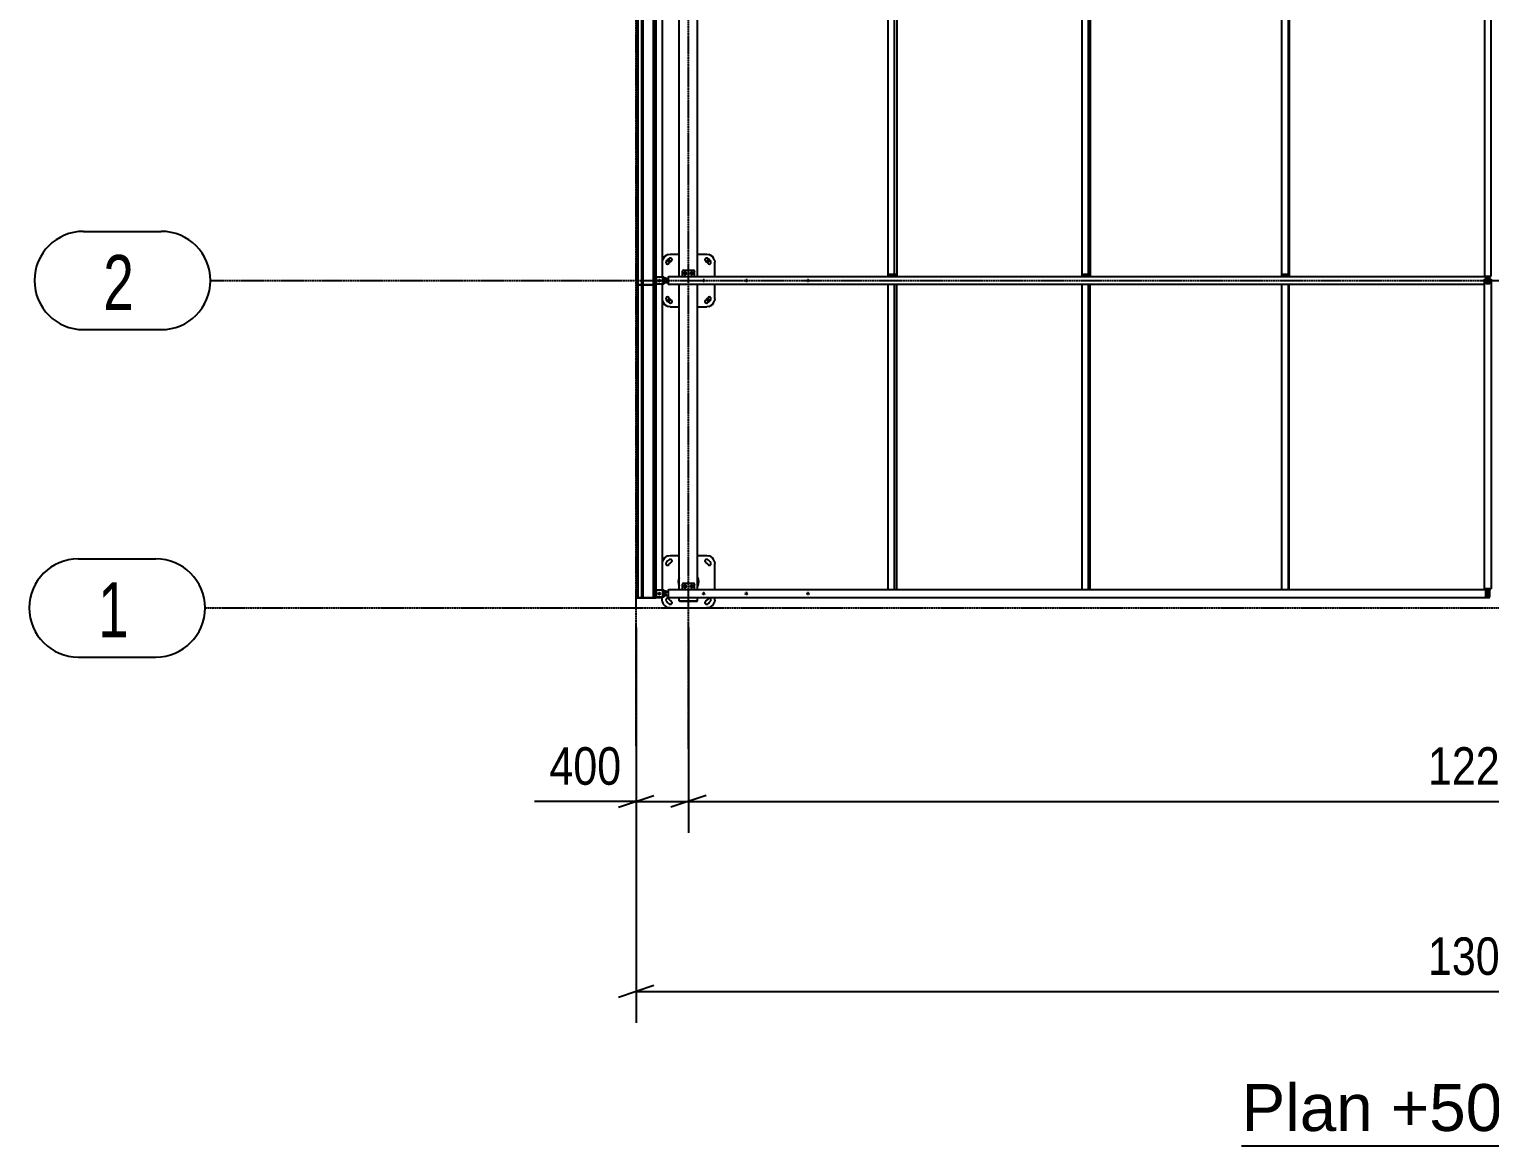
# Model space of a CAD drawing. Header units: millimetres. Extents: x 374 to 117179, y 600 to 17652.
# Drawn here: x 96136 to 107282, y 600 to 9126 of the extents above; entities that cross this region are included whole.
import ezdxf

# ---------------------------------------------------------------- set-up
doc = ezdxf.new("R2010")
doc.units = ezdxf.units.MM
doc.linetypes.add('DXK_LINE_DOT3', pattern=[5.9187, 2.979, -0.9799, 0.9799, -0.9799])
doc.styles.add('Arial', font='ARIAL.TTF', dxfattribs={"height": 0.2})
doc.styles.add('Arial Narrow', font='ARIALN.TTF', dxfattribs={"height": 0.2})
doc.styles.add('romsim', font='', dxfattribs={"height": 0.2})
doc.styles.get('romsim').set_extended_font_data('romsim')

# ---------------------------------------------------------------- blocks, each defined once
blk = doc.blocks.new('Unknown-502061-11 - 1341')
at = {"color": 7, "linetype": 'Continuous'}
blk.add_line((105387, 600), (107929, 600), dxfattribs=at)
at = {"color": 0, "linetype": 'Continuous'}
blk.add_wipeout([(107929, 713), (107929, 1088), (105387, 1088), (105387, 713)], dxfattribs=at)
at = {"color": 96, "linetype": 'Continuous', "style": 'Arial'}
blk.add_text('Plan +5000', height=358.2, dxfattribs=at).set_placement((105387, 713))
blk = doc.blocks.new('Part-502061-11913 - 1341')
at = {"color": 7, "linetype": 'Continuous'}
for p, q in [((101015, 4787), (101015, 4847)), ((101015, 4847), (107252, 4847)), ((107252, 4847), (107252, 4843)), ((101015, 4787), (107252, 4787)), ((107252, 4787), (107252, 4790))]:
    blk.add_line(p, q, dxfattribs=at)
blk = doc.blocks.new('Part-502061-11921 - 1341')
at = {"color": 7, "linetype": 'Continuous'}
for p, q in [((102757, 7253), (102692, 7253)), ((102692, 7237), (102692, 7253)), ((102739, 7237), (102739, 7253)), ((102757, 7237), (102757, 7253)), ((102692, 4847), (102692, 7177)), ((102739, 4847), (102739, 7177)), ((102757, 4847), (102757, 7177))]:
    blk.add_line(p, q, dxfattribs=at)
blk = doc.blocks.new('GridLine-502061-1394 - 1341')
at = {"color": 246, "linetype": 'Continuous'}
for p, q in [((96511, 5082), (97103, 5082)), ((96511, 4332), (97103, 4332))]:
    blk.add_line(p, q, dxfattribs=at)
at = {"color": 246, "linetype": 'DXK_LINE_DOT3'}
blk.add_line((97478, 4707), (113441, 4707), dxfattribs=at)
at = {"color": 246, "linetype": 'Continuous'}
for centre, start, end in [((96511, 4707), 90, 270), ((97103, 4707), 270, 90)]:
    blk.add_arc(centre, 375, start, end, dxfattribs=at)
at = {"color": 136, "linetype": 'Continuous', "style": 'romsim', "width": 0.75}
blk.add_text('1', height=420, dxfattribs=at).set_placement((96661, 4482))
blk = doc.blocks.new('Part-502061-11909 - 1341')
at = {"color": 7, "linetype": 'Continuous'}
for p, q in [((107252, 4825), (107252, 4825)), ((107252, 4809), (107252, 4809))]:
    blk.add_line(p, q, dxfattribs=at)
blk = doc.blocks.new('GridLine-502061-1391 - 1341')
at = {"color": 246, "linetype": 'Continuous'}
for p, q in [((100856, 17586), (101477, 17586)), ((100856, 16836), (101477, 16836))]:
    blk.add_line(p, q, dxfattribs=at)
at = {"color": 246, "linetype": 'DXK_LINE_DOT3'}
blk.add_line((101167, 3631), (101167, 16836), dxfattribs=at)
at = {"color": 246, "linetype": 'Continuous'}
for centre, start, end in [((100856, 17211), 90, 270), ((101477, 17211), 270, 90)]:
    blk.add_arc(centre, 375, start, end, dxfattribs=at)
at = {"color": 136, "linetype": 'Continuous', "style": 'romsim', "width": 0.75}
blk.add_text('B', height=420, dxfattribs=at).set_placement((101006, 16986))
blk = doc.blocks.new('GridLine-502061-1395 - 1341')
at = {"color": 246, "linetype": 'Continuous'}
for p, q in [((96551, 7582), (97144, 7582)), ((96551, 6832), (97144, 6832))]:
    blk.add_line(p, q, dxfattribs=at)
at = {"color": 246, "linetype": 'DXK_LINE_DOT3'}
blk.add_line((97519, 7207), (113441, 7207), dxfattribs=at)
at = {"color": 246, "linetype": 'Continuous'}
for centre, start, end in [((96551, 7207), 90, 270), ((97144, 7207), 270, 90)]:
    blk.add_arc(centre, 375, start, end, dxfattribs=at)
at = {"color": 136, "linetype": 'Continuous', "style": 'romsim', "width": 0.75}
blk.add_text('2', height=420, dxfattribs=at).set_placement((96701, 6982))
blk = doc.blocks.new('Part-502061-11940 - 1341')
at = {"color": 7, "linetype": 'Continuous'}
for p, q in [((101012, 4844), (101012, 4790)), ((101012, 4844), (101015, 4844)), ((101012, 4790), (101015, 4790))]:
    blk.add_line(p, q, dxfattribs=at)
blk = doc.blocks.new('Part-502061-11941 - 1341')
at = {"color": 7, "linetype": 'Continuous'}
for p, q in [((100993, 4821), (100992, 4819)), ((100992, 4819), (100992, 4817)), ((100992, 4817), (100992, 4815)), ((100992, 4815), (100993, 4813)), ((100994, 4825), (100993, 4823)), ((100993, 4823), (100993, 4821)), ((100993, 4813), (100993, 4811)), ((100993, 4811), (100994, 4809)), ((100995, 4828), (100994, 4826)), ((100994, 4826), (100994, 4825)), ((100994, 4809), (100994, 4807)), ((100994, 4807), (100995, 4806)), ((100996, 4829), (100995, 4828)), ((100995, 4806), (100996, 4805)), ((100997, 4830), (100996, 4829)), ((100996, 4805), (100997, 4804)), ((100998, 4830), (100997, 4830)), ((100997, 4804), (100998, 4803)), ((100999, 4830), (100998, 4830)), ((100998, 4803), (100999, 4803)), ((100999, 4830), (101012, 4830)), ((100999, 4803), (101012, 4803))]:
    blk.add_line(p, q, dxfattribs=at)
blk = doc.blocks.new('GridLine-502061-9797 - 1341')
at = {"color": 246, "linetype": 'Continuous'}
for p, q in [((99104, 17652), (99696, 17652)), ((99104, 16902), (99696, 16902))]:
    blk.add_line(p, q, dxfattribs=at)
at = {"color": 246, "linetype": 'DXK_LINE_DOT3'}
for p, q in [((100767, 15495), (99696, 16902)), ((100767, 3653), (100767, 15495))]:
    blk.add_line(p, q, dxfattribs=at)
at = {"color": 246, "linetype": 'Continuous'}
for centre, start, end in [((99104, 17277), 90, 270), ((99696, 17277), 270, 90)]:
    blk.add_arc(centre, 375, start, end, dxfattribs=at)
at = {"color": 136, "linetype": 'Continuous', "style": 'romsim', "width": 0.75}
blk.add_text('A', height=420, dxfattribs=at).set_placement((99254, 17052))
blk = doc.blocks.new('Part-502061-11912 - 1341')
at = {"color": 7, "linetype": 'Continuous'}
for p, q in [((105751, 7253), (105695, 7253)), ((105695, 7237), (105695, 7253)), ((105745, 7237), (105745, 7253)), ((105751, 7237), (105751, 7253)), ((105695, 4847), (105695, 7177)), ((105745, 4847), (105745, 7177)), ((105751, 4847), (105751, 7177))]:
    blk.add_line(p, q, dxfattribs=at)
blk = doc.blocks.new('Part-502061-11914 - 1341')
at = {"color": 7, "linetype": 'Continuous'}
for p, q in [((107242, 7217), (107292, 7217)), ((107242, 4853), (107242, 7217)), ((107292, 7217), (107292, 4853)), ((107292, 4853), (107242, 4853))]:
    blk.add_line(p, q, dxfattribs=at)
blk = doc.blocks.new('Part-502061-11915 - 1341')
at = {"color": 7, "linetype": 'Continuous'}
for p, q in [((100924, 4792), (100924, 4842)), ((100981, 4842), (100924, 4842)), ((100971, 4792), (100971, 4842)), ((100981, 4842), (100981, 4829)), ((100981, 4792), (100981, 4805)), ((100924, 4792), (100981, 4792))]:
    blk.add_line(p, q, dxfattribs=at)
blk = doc.blocks.new('Part-502061-11916 - 1341')
at = {"color": 7, "linetype": 'Continuous'}
for p, q in [((100986, 4834), (100979, 4825)), ((100979, 4825), (100992, 4825)), ((100979, 4825), (100979, 4808)), ((100992, 4808), (100979, 4808)), ((100979, 4808), (100986, 4799)), ((100999, 4834), (100986, 4834)), ((100999, 4799), (100986, 4799)), ((100999, 4834), (100992, 4825)), ((100992, 4825), (100992, 4808)), ((100999, 4799), (100992, 4808)), ((101002, 4830), (100999, 4834)), ((101002, 4803), (100999, 4799))]:
    blk.add_line(p, q, dxfattribs=at)
blk = doc.blocks.new('Part-502061-12038 - 1341')
at = {"color": 7, "linetype": 'Continuous'}
for p, q in [((107267, 7237), (107267, 7237)), ((107267, 7237), (107267, 7236)), ((107267, 7237), (107282, 7237)), ((107267, 7236), (107267, 7232)), ((107282, 7232), (107267, 7232)), ((107267, 7182), (107267, 7232)), ((107282, 7182), (107267, 7182)), ((107282, 7237), (107282, 7232)), ((107282, 7182), (107282, 7232))]:
    blk.add_line(p, q, dxfattribs=at)
blk = doc.blocks.new('Part-502061-11917 - 1341')
at = {"color": 7, "linetype": 'Continuous'}
for p, q in [((100772, 4784), (100772, 4787)), ((100772, 4784), (100919, 4784)), ((100782, 4787), (100904, 4787)), ((100919, 4784), (100919, 4787)), ((100919, 4784), (100919, 4787))]:
    blk.add_line(p, q, dxfattribs=at)
blk = doc.blocks.new('Part-502061-11920 - 1341')
at = {"color": 7, "linetype": 'Continuous'}
for p, q in [((104231, 7253), (104171, 7253)), ((104171, 7237), (104171, 7253)), ((104220, 7237), (104220, 7253)), ((104231, 7237), (104231, 7253)), ((104171, 4847), (104171, 7177)), ((104220, 4847), (104220, 7177)), ((104231, 4847), (104231, 7177))]:
    blk.add_line(p, q, dxfattribs=at)
blk = doc.blocks.new('Part-502061-11936 - 1341')
at = {"color": 7, "linetype": 'Continuous'}
for p, q in [((101101, 4757), (101101, 4762)), ((101233, 4757), (101101, 4757)), ((101233, 4757), (101233, 4762))]:
    blk.add_line(p, q, dxfattribs=at)
blk = doc.blocks.new('Part-502061-11942 - 1341')
at = {"color": 7, "linetype": 'Continuous'}
for p, q in [((100973, 4820), (100972, 4819)), ((100972, 4819), (100972, 4817)), ((100972, 4817), (100972, 4815)), ((100972, 4815), (100973, 4813)), ((100974, 4824), (100973, 4823)), ((100973, 4823), (100973, 4822)), ((100973, 4822), (100973, 4820)), ((100973, 4813), (100973, 4812)), ((100973, 4812), (100973, 4810)), ((100973, 4810), (100974, 4809)), ((100975, 4826), (100974, 4825)), ((100974, 4825), (100974, 4824)), ((100974, 4809), (100974, 4808)), ((100974, 4808), (100975, 4807)), ((100976, 4827), (100975, 4827)), ((100975, 4827), (100975, 4826)), ((100975, 4807), (100975, 4807)), ((100975, 4807), (100976, 4807)), ((100976, 4827), (100980, 4827)), ((100976, 4807), (100980, 4807))]:
    blk.add_line(p, q, dxfattribs=at)
blk = doc.blocks.new('Part-502061-11951 - 1341')
at = {"color": 7, "linetype": 'Continuous'}
for p, q in [((107252, 4847), (107267, 4847)), ((107252, 4843), (107252, 4843)), ((107252, 4843), (107252, 4842)), ((107267, 4842), (107252, 4842)), ((107252, 4792), (107252, 4842)), ((107267, 4847), (107267, 4842)), ((107267, 4792), (107267, 4842)), ((107252, 4792), (107252, 4790)), ((107252, 4792), (107267, 4792)), ((107252, 4787), (107267, 4787)), ((107267, 4788), (107267, 4792)), ((107267, 4787), (107267, 4788)), ((107267, 4787), (107267, 4787))]:
    blk.add_line(p, q, dxfattribs=at)
blk = doc.blocks.new('Part-502061-11952 - 1341')
at = {"color": 7, "linetype": 'Continuous'}
for p, q in [((107267, 4847), (107267, 4847)), ((107267, 4847), (107267, 4846)), ((107267, 4847), (107282, 4847)), ((107267, 4846), (107267, 4842)), ((107282, 4842), (107267, 4842)), ((107267, 4792), (107267, 4842)), ((107282, 4847), (107282, 4842)), ((107282, 4792), (107282, 4842)), ((107267, 4792), (107267, 4787)), ((107267, 4792), (107282, 4792)), ((107267, 4787), (107282, 4787)), ((107282, 4790), (107282, 4792)), ((107282, 4790), (107282, 4790))]:
    blk.add_line(p, q, dxfattribs=at)
blk = doc.blocks.new('Bolt-502061-11972 - 1341')
at = {"color": 7, "linetype": 'Continuous'}
for p, q in [((102071, 4817), (102075, 4823)), ((102075, 4810), (102071, 4817)), ((102084, 4823), (102075, 4823)), ((102084, 4810), (102075, 4810)), ((102085, 4817), (102082, 4823)), ((102085, 4817), (102082, 4810)), ((102087, 4817), (102085, 4817))]:
    blk.add_line(p, q, dxfattribs=at)
blk = doc.blocks.new('Bolt-502061-11973 - 1341')
at = {"color": 7, "linetype": 'Continuous'}
for p, q in [((101602, 4817), (101605, 4823)), ((101605, 4810), (101602, 4817)), ((101614, 4823), (101605, 4823)), ((101614, 4810), (101605, 4810)), ((101616, 4817), (101612, 4823)), ((101616, 4817), (101612, 4810)), ((101618, 4817), (101616, 4817))]:
    blk.add_line(p, q, dxfattribs=at)
blk = doc.blocks.new('Bolt-502061-11974 - 1341')
at = {"color": 7, "linetype": 'Continuous'}
for p, q in [((101276, 4817), (101279, 4823)), ((101279, 4810), (101276, 4817)), ((101288, 4823), (101279, 4823)), ((101288, 4810), (101279, 4810)), ((101289, 4817), (101286, 4823)), ((101289, 4817), (101286, 4810)), ((101291, 4817), (101289, 4817))]:
    blk.add_line(p, q, dxfattribs=at)
blk = doc.blocks.new('Bolt-502061-12058 - 1341')
at = {"color": 7, "linetype": 'Continuous'}
for p, q in [((101602, 7207), (101605, 7213)), ((101605, 7200), (101602, 7207)), ((101614, 7213), (101605, 7213)), ((101614, 7200), (101605, 7200)), ((101616, 7207), (101612, 7213)), ((101616, 7207), (101612, 7200)), ((101618, 7207), (101616, 7207))]:
    blk.add_line(p, q, dxfattribs=at)
blk = doc.blocks.new('Part-502061-12007 - 1341')
at = {"color": 7, "linetype": 'Continuous'}
for p, q in [((101015, 7177), (101015, 7237)), ((101015, 7237), (107252, 7237)), ((107242, 7177), (101015, 7177)), ((107252, 7237), (107252, 7233))]:
    blk.add_line(p, q, dxfattribs=at)
blk = doc.blocks.new('Part-502061-12008 - 1341')
at = {"color": 7, "linetype": 'Continuous'}
for p, q in [((100924, 7182), (100924, 7232)), ((100981, 7232), (100924, 7232)), ((100924, 7182), (100981, 7182)), ((100971, 7182), (100971, 7232)), ((100981, 7232), (100981, 7219)), ((100981, 7182), (100981, 7195))]:
    blk.add_line(p, q, dxfattribs=at)
blk = doc.blocks.new('Part-502061-12009 - 1341')
at = {"color": 7, "linetype": 'Continuous'}
for p, q in [((100986, 7224), (100979, 7215)), ((100979, 7215), (100992, 7215)), ((100979, 7215), (100979, 7198)), ((100992, 7198), (100979, 7198)), ((100979, 7198), (100986, 7189)), ((100999, 7224), (100986, 7224)), ((100999, 7189), (100986, 7189)), ((100999, 7224), (100992, 7215)), ((100992, 7215), (100992, 7198)), ((100999, 7189), (100992, 7198)), ((101002, 7220), (100999, 7224)), ((101002, 7193), (100999, 7189))]:
    blk.add_line(p, q, dxfattribs=at)
blk = doc.blocks.new('Part-502061-12010 - 1341')
at = {"color": 7, "linetype": 'Continuous'}
for p, q in [((100772, 7174), (100772, 7177)), ((100782, 7177), (100904, 7177)), ((100782, 7174), (100904, 7174))]:
    blk.add_line(p, q, dxfattribs=at)
blk = doc.blocks.new('Part-502061-12332 - 1341')
at = {"color": 7, "linetype": 'Continuous'}
for p, q in [((100772, 4787), (100772, 14652)), ((100772, 4787), (100772, 14652)), ((100904, 14652), (100772, 14652)), ((100773, 4787), (100773, 14652)), ((100781, 4787), (100781, 14652)), ((100782, 4787), (100782, 14652)), ((100782, 4787), (100782, 14652)), ((100812, 14567), (100812, 14652)), ((100813, 14567), (100813, 14652)), ((100814, 14567), (100814, 14652)), ((100816, 14567), (100816, 14652)), ((100817, 14567), (100817, 14652)), ((100819, 14567), (100819, 14652)), ((100821, 14567), (100821, 14652)), ((100900, 14567), (100900, 14652)), ((100900, 14567), (100900, 14652)), ((100901, 14567), (100901, 14652)), ((100901, 14567), (100901, 14652)), ((100902, 14567), (100902, 14652)), ((100903, 14567), (100903, 14652)), ((100903, 14567), (100903, 14652)), ((100904, 4787), (100904, 14652)), ((100904, 4787), (100904, 14652)), ((100904, 4787), (100904, 14652)), ((100904, 14567), (100904, 14652)), ((100919, 14652), (100904, 14652)), ((100905, 4787), (100905, 14652)), ((100905, 4787), (100905, 14652)), ((100905, 4787), (100905, 14652)), ((100906, 4787), (100906, 14652)), ((100906, 4787), (100906, 14652)), ((100907, 4787), (100907, 14652)), ((100908, 4787), (100908, 14652)), ((100908, 4787), (100908, 14652)), ((100909, 4787), (100909, 14652)), ((100909, 4787), (100909, 14652)), ((100909, 4787), (100909, 14652)), ((100910, 4787), (100910, 14652)), ((100910, 4787), (100910, 14652)), ((100910, 4787), (100910, 14652)), ((100910, 4787), (100910, 14652)), ((100911, 4787), (100911, 14652)), ((100911, 4787), (100911, 14652)), ((100912, 4787), (100912, 14652)), ((100912, 4787), (100912, 14652)), ((100913, 4787), (100913, 14652)), ((100919, 4787), (100919, 14652)), ((100919, 4787), (100919, 14652)), ((100919, 14652), (100919, 14652)), ((100812, 12177), (100812, 14564)), ((100813, 12177), (100813, 14564)), ((100814, 12177), (100814, 14564)), ((100816, 12177), (100816, 14564)), ((100817, 12177), (100817, 14564)), ((100819, 12177), (100819, 14564)), ((100821, 12177), (100821, 14564)), ((100900, 12177), (100900, 14564)), ((100900, 12177), (100900, 14564)), ((100901, 12177), (100901, 14564)), ((100901, 12177), (100901, 14564)), ((100902, 12177), (100902, 14564)), ((100903, 12177), (100903, 14564)), ((100903, 12177), (100903, 14564)), ((100904, 12177), (100904, 14564)), ((100812, 9677), (100812, 12174)), ((100813, 9677), (100813, 12174)), ((100814, 9677), (100814, 12174)), ((100816, 9677), (100816, 12174)), ((100817, 9677), (100817, 12174)), ((100819, 9677), (100819, 12174)), ((100821, 9677), (100821, 12174)), ((100900, 9677), (100900, 12174)), ((100900, 9677), (100900, 12174)), ((100901, 9677), (100901, 12174)), ((100901, 9677), (100901, 12174)), ((100902, 9677), (100902, 12174)), ((100903, 9677), (100903, 12174)), ((100903, 9677), (100903, 12174)), ((100904, 9677), (100904, 12174)), ((100812, 7177), (100812, 9674)), ((100813, 7177), (100813, 9674)), ((100814, 7177), (100814, 9674)), ((100816, 7177), (100816, 9674)), ((100817, 7177), (100817, 9674)), ((100819, 7177), (100819, 9674)), ((100821, 7177), (100821, 9674)), ((100900, 7177), (100900, 9674)), ((100900, 7177), (100900, 9674)), ((100901, 7177), (100901, 9674)), ((100901, 7177), (100901, 9674)), ((100902, 7177), (100902, 9674)), ((100903, 7177), (100903, 9674)), ((100903, 7177), (100903, 9674)), ((100904, 7177), (100904, 9674)), ((100812, 4787), (100812, 7174)), ((100813, 4787), (100813, 7174)), ((100814, 4787), (100814, 7174)), ((100816, 4787), (100816, 7174)), ((100817, 4787), (100817, 7174)), ((100819, 4787), (100819, 7174)), ((100821, 4787), (100821, 7174)), ((100900, 4787), (100900, 7174)), ((100900, 4787), (100900, 7174)), ((100901, 4787), (100901, 7174)), ((100901, 4787), (100901, 7174)), ((100902, 4787), (100902, 7174)), ((100903, 4787), (100903, 7174)), ((100903, 4787), (100903, 7174)), ((100904, 4787), (100904, 7174)), ((100772, 4787), (100781, 4787)), ((100781, 4787), (100782, 4787)), ((100782, 4787), (100782, 4787)), ((100904, 4787), (100919, 4787)), ((100919, 4787), (100919, 4787))]:
    blk.add_line(p, q, dxfattribs=at)
blk = doc.blocks.new('Part-502061-12331 - 1341')
at = {"color": 7, "linetype": 'Continuous'}
for p, q in [((101097, 14627), (101097, 14652)), ((101097, 14652), (101237, 14652)), ((101237, 14627), (101237, 14652)), ((101097, 12237), (101097, 14567)), ((101237, 12237), (101237, 14567)), ((101097, 9737), (101097, 12177)), ((101237, 9737), (101237, 12177)), ((101097, 7237), (101097, 9677)), ((101237, 7237), (101237, 9677)), ((101097, 4847), (101097, 7177)), ((101237, 4847), (101237, 7177)), ((101097, 4762), (101097, 4787)), ((101097, 4762), (101237, 4762)), ((101237, 4762), (101237, 4787))]:
    blk.add_line(p, q, dxfattribs=at)
blk = doc.blocks.new('Part-502061-12026 - 1341')
at = {"color": 7, "linetype": 'Continuous'}
for p, q in [((101012, 7234), (101012, 7180)), ((101012, 7234), (101015, 7234)), ((101012, 7180), (101015, 7180))]:
    blk.add_line(p, q, dxfattribs=at)
blk = doc.blocks.new('Part-502061-12027 - 1341')
at = {"color": 7, "linetype": 'Continuous'}
for p, q in [((100993, 7211), (100992, 7209)), ((100992, 7209), (100992, 7207)), ((100992, 7207), (100992, 7205)), ((100992, 7205), (100993, 7203)), ((100994, 7215), (100993, 7213)), ((100993, 7213), (100993, 7211)), ((100993, 7203), (100993, 7201)), ((100993, 7201), (100994, 7199)), ((100995, 7218), (100994, 7216)), ((100994, 7216), (100994, 7215)), ((100994, 7199), (100994, 7197)), ((100994, 7197), (100995, 7196)), ((100996, 7219), (100995, 7218)), ((100995, 7196), (100996, 7195)), ((100997, 7220), (100996, 7219)), ((100996, 7195), (100997, 7194)), ((100998, 7220), (100997, 7220)), ((100997, 7194), (100998, 7193)), ((100999, 7220), (100998, 7220)), ((100998, 7193), (100999, 7193)), ((100999, 7220), (101012, 7220)), ((100999, 7193), (101012, 7193))]:
    blk.add_line(p, q, dxfattribs=at)
blk = doc.blocks.new('Part-502061-12028 - 1341')
at = {"color": 7, "linetype": 'Continuous'}
for p, q in [((100973, 7210), (100972, 7209)), ((100972, 7209), (100972, 7207)), ((100972, 7207), (100972, 7205)), ((100972, 7205), (100973, 7203)), ((100974, 7214), (100973, 7213)), ((100973, 7213), (100973, 7212)), ((100973, 7212), (100973, 7210)), ((100973, 7203), (100973, 7202)), ((100973, 7202), (100973, 7200)), ((100973, 7200), (100974, 7199)), ((100975, 7216), (100974, 7215)), ((100974, 7215), (100974, 7214)), ((100974, 7199), (100974, 7198)), ((100974, 7198), (100975, 7197)), ((100976, 7217), (100975, 7217)), ((100975, 7217), (100975, 7216)), ((100975, 7197), (100975, 7197)), ((100975, 7197), (100976, 7197)), ((100976, 7217), (100980, 7217)), ((100976, 7197), (100980, 7197))]:
    blk.add_line(p, q, dxfattribs=at)
blk = doc.blocks.new('Part-502061-12037 - 1341')
at = {"color": 7, "linetype": 'Continuous'}
for p, q in [((107252, 7237), (107267, 7237)), ((107252, 7233), (107252, 7233)), ((107252, 7233), (107252, 7232)), ((107267, 7232), (107252, 7232)), ((107252, 7182), (107252, 7232)), ((107267, 7182), (107252, 7182)), ((107267, 7237), (107267, 7232)), ((107267, 7182), (107267, 7232))]:
    blk.add_line(p, q, dxfattribs=at)
blk = doc.blocks.new('Bolt-502061-12057 - 1341')
at = {"color": 7, "linetype": 'Continuous'}
for p, q in [((102071, 7207), (102075, 7213)), ((102075, 7200), (102071, 7207)), ((102084, 7213), (102075, 7213)), ((102084, 7200), (102075, 7200)), ((102085, 7207), (102082, 7213)), ((102085, 7207), (102082, 7200)), ((102087, 7207), (102085, 7207))]:
    blk.add_line(p, q, dxfattribs=at)
blk = doc.blocks.new('Bolt-502061-12059 - 1341')
at = {"color": 7, "linetype": 'Continuous'}
for p, q in [((101276, 7207), (101279, 7213)), ((101279, 7200), (101276, 7207)), ((101288, 7213), (101279, 7213)), ((101288, 7200), (101279, 7200)), ((101289, 7207), (101286, 7213)), ((101289, 7207), (101286, 7200)), ((101291, 7207), (101289, 7207))]:
    blk.add_line(p, q, dxfattribs=at)
blk = doc.blocks.new('Part-502061-12341 - 1341')
at = {"color": 7, "linetype": 'Continuous'}
for p, q in [((101121, 4887), (101121, 4889)), ((101121, 4847), (101121, 4887)), ((101128, 4896), (101131, 4897)), ((101131, 4897), (101203, 4897)), ((101203, 4897), (101205, 4896)), ((101212, 4889), (101213, 4887)), ((101213, 4847), (101213, 4887))]:
    blk.add_line(p, q, dxfattribs=at)
for centre, start, end in [((101131, 4887), 105, 165), ((101203, 4887), 15, 75)]:
    blk.add_arc(centre, 10, start, end, dxfattribs=at)
blk = doc.blocks.new('Part-502061-12233 - 1341')
at = {"color": 7, "linetype": 'Continuous'}
for p, q in [((100997, 5052), (100995, 5049)), ((100995, 5049), (100995, 5046)), ((101002, 5059), (100997, 5052)), ((101008, 5066), (101002, 5059)), ((101015, 5072), (101008, 5066)), ((101011, 5105), (101027, 5107)), ((101013, 5034), (101016, 5036)), ((101022, 5077), (101015, 5072)), ((101016, 5036), (101018, 5038)), ((101018, 5038), (101021, 5043)), ((101021, 5043), (101026, 5048)), ((101025, 5078), (101022, 5077)), ((101028, 5079), (101025, 5078)), ((101026, 5048), (101030, 5052)), ((101027, 5107), (101097, 5107)), ((101030, 5052), (101035, 5056)), ((101035, 5056), (101038, 5058)), ((101038, 5058), (101039, 5060)), ((101237, 5107), (101307, 5107)), ((101294, 5060), (101296, 5058)), ((101296, 5058), (101298, 5056)), ((101298, 5056), (101303, 5052)), ((101303, 5052), (101308, 5048)), ((101309, 5078), (101306, 5079)), ((101307, 5107), (101322, 5105)), ((101308, 5048), (101312, 5043)), ((101312, 5077), (101309, 5078)), ((101319, 5072), (101312, 5077)), ((101312, 5043), (101316, 5038)), ((101316, 5038), (101318, 5036)), ((101318, 5036), (101320, 5034)), ((101326, 5066), (101319, 5072)), ((101332, 5059), (101326, 5066)), ((101337, 5052), (101332, 5059)), ((101338, 5049), (101337, 5052)), ((101339, 5046), (101338, 5049)), ((101365, 5062), (101367, 5047)), ((101367, 4847), (101367, 5047)), ((100967, 4767), (100967, 4787)), ((100969, 4751), (100967, 4767)), ((100995, 4768), (100995, 4765)), ((100995, 4765), (100997, 4762)), ((100997, 4762), (101002, 4755)), ((101002, 4755), (101008, 4748)), ((101008, 4748), (101015, 4742)), ((101027, 4707), (101011, 4709)), ((101016, 4778), (101013, 4780)), ((101015, 4742), (101022, 4737)), ((101018, 4775), (101016, 4778)), ((101021, 4770), (101018, 4775)), ((101026, 4766), (101021, 4770)), ((101022, 4737), (101025, 4735)), ((101025, 4735), (101028, 4735)), ((101030, 4761), (101026, 4766)), ((101027, 4707), (101307, 4707)), ((101035, 4758), (101030, 4761)), ((101038, 4756), (101035, 4758)), ((101039, 4753), (101038, 4756)), ((101296, 4756), (101294, 4753)), ((101298, 4758), (101296, 4756)), ((101303, 4761), (101298, 4758)), ((101308, 4766), (101303, 4761)), ((101306, 4735), (101309, 4735)), ((101322, 4709), (101307, 4707)), ((101312, 4770), (101308, 4766)), ((101309, 4735), (101312, 4737)), ((101316, 4775), (101312, 4770)), ((101312, 4737), (101319, 4742)), ((101318, 4778), (101316, 4775)), ((101320, 4780), (101318, 4778)), ((101319, 4742), (101326, 4748)), ((101326, 4748), (101332, 4755)), ((101332, 4755), (101337, 4762)), ((101337, 4762), (101338, 4765)), ((101338, 4765), (101339, 4768)), ((101367, 4767), (101365, 4751)), ((101367, 4767), (101367, 4787))]:
    blk.add_line(p, q, dxfattribs=at)
for centre, radius, start, end in [((101027, 5047), 60, 105, 164.4534), ((101007, 5045), 12.5, 174.9991, 299.7726), ((101029, 5066), 12.5, 330.2274, 95.0009), ((101305, 5066), 12.5, 84.9991, 209.7726), ((101326, 5045), 12.5, 240.2274, 5.0009), ((101307, 5047), 60, 15, 75), ((101027, 4767), 60, 195, 255), ((101007, 4769), 12.5, 60.2274, 185.0009), ((101029, 4747), 12.5, 264.9991, 29.7726), ((101305, 4747), 12.5, 150.2274, 275.0009), ((101326, 4769), 12.5, 354.9991, 119.7726), ((101307, 4767), 60, 285, 345)]:
    blk.add_arc(centre, radius, start, end, dxfattribs=at)
blk = doc.blocks.new('Part-502061-12239 - 1341')
at = {"color": 7, "linetype": 'Continuous'}
for p, q in [((101002, 7359), (100997, 7352)), ((101008, 7366), (101002, 7359)), ((101015, 7372), (101008, 7366)), ((101011, 7405), (101027, 7407)), ((101022, 7377), (101015, 7372)), ((101025, 7378), (101022, 7377)), ((101028, 7379), (101025, 7378)), ((101027, 7407), (101097, 7407)), ((101035, 7356), (101038, 7358)), ((101038, 7358), (101039, 7360)), ((101237, 7407), (101307, 7407)), ((101294, 7360), (101296, 7358)), ((101296, 7358), (101298, 7356)), ((101309, 7378), (101306, 7379)), ((101307, 7407), (101322, 7405)), ((101312, 7377), (101309, 7378)), ((101319, 7372), (101312, 7377)), ((101326, 7366), (101319, 7372)), ((101332, 7359), (101326, 7366)), ((101337, 7352), (101332, 7359)), ((101365, 7362), (101367, 7347)), ((100997, 7352), (100995, 7349)), ((100995, 7349), (100995, 7346)), ((101013, 7334), (101016, 7336)), ((101016, 7336), (101018, 7338)), ((101018, 7338), (101021, 7343)), ((101021, 7343), (101026, 7348)), ((101026, 7348), (101030, 7352)), ((101030, 7352), (101035, 7356)), ((101298, 7356), (101303, 7352)), ((101303, 7352), (101308, 7348)), ((101308, 7348), (101312, 7343)), ((101312, 7343), (101316, 7338)), ((101316, 7338), (101318, 7336)), ((101318, 7336), (101320, 7334)), ((101338, 7349), (101337, 7352)), ((101339, 7346), (101338, 7349)), ((101367, 7237), (101367, 7347)), ((101367, 7067), (101367, 7177)), ((100995, 7068), (100995, 7065)), ((100995, 7065), (100997, 7062)), ((100997, 7062), (101002, 7055)), ((101002, 7055), (101008, 7048)), ((101008, 7048), (101015, 7042)), ((101016, 7078), (101013, 7080)), ((101015, 7042), (101022, 7037)), ((101018, 7075), (101016, 7078)), ((101021, 7070), (101018, 7075)), ((101026, 7066), (101021, 7070)), ((101022, 7037), (101025, 7035)), ((101025, 7035), (101028, 7035)), ((101030, 7061), (101026, 7066)), ((101035, 7058), (101030, 7061)), ((101038, 7056), (101035, 7058)), ((101039, 7053), (101038, 7056)), ((101296, 7056), (101294, 7053)), ((101298, 7058), (101296, 7056)), ((101303, 7061), (101298, 7058)), ((101308, 7066), (101303, 7061)), ((101306, 7035), (101309, 7035)), ((101312, 7070), (101308, 7066)), ((101309, 7035), (101312, 7037)), ((101316, 7075), (101312, 7070)), ((101312, 7037), (101319, 7042)), ((101318, 7078), (101316, 7075)), ((101320, 7080), (101318, 7078)), ((101319, 7042), (101326, 7048)), ((101326, 7048), (101332, 7055)), ((101332, 7055), (101337, 7062)), ((101337, 7062), (101338, 7065)), ((101338, 7065), (101339, 7068)), ((101367, 7067), (101365, 7051)), ((101027, 7007), (101011, 7009)), ((101027, 7007), (101097, 7007)), ((101237, 7007), (101307, 7007)), ((101322, 7009), (101307, 7007))]:
    blk.add_line(p, q, dxfattribs=at)
for centre, radius, start, end in [((101027, 7347), 60, 105, 164.4534), ((101029, 7366), 12.5, 330.2274, 95.0009), ((101305, 7366), 12.5, 84.9991, 209.7726), ((101307, 7347), 60, 15, 75), ((101007, 7345), 12.5, 174.9991, 299.7726), ((101326, 7345), 12.5, 240.2274, 5.0009), ((101027, 7067), 60, 195.5466, 255), ((101007, 7069), 12.5, 60.2274, 185.0009), ((101029, 7047), 12.5, 264.9991, 29.7726), ((101305, 7047), 12.5, 150.2274, 275.0009), ((101326, 7069), 12.5, 354.9991, 119.7726), ((101307, 7067), 60, 285, 345)]:
    blk.add_arc(centre, radius, start, end, dxfattribs=at)
blk = doc.blocks.new('Part-502061-12373 - 1341')
at = {"color": 7, "linetype": 'Continuous'}
for p, q in [((105695, 7241), (105695, 9677)), ((105745, 7241), (105745, 9677)), ((105751, 9677), (105751, 7241)), ((105751, 7241), (105695, 7241))]:
    blk.add_line(p, q, dxfattribs=at)
blk = doc.blocks.new('Bolt-502061-12240 - 1341')
at = {"color": 7, "linetype": 'Continuous'}
for centre, radius, start, end in [((101017, 7357), 7.25, 0, 180), ((101017, 7357), 7.25, 0, 180), ((101017, 7357), 7.25, 180, 0), ((101017, 7357), 7.25, 180, 0), ((101017, 7357), 5, 90, 270), ((101017, 7357), 5, 270, 90), ((101317, 7357), 7.25, 0, 180), ((101317, 7357), 7.25, 0, 180), ((101317, 7357), 7.25, 180, 0), ((101317, 7357), 7.25, 180, 0), ((101317, 7357), 5, 90, 270), ((101317, 7357), 5, 270, 90), ((101017, 7057), 7.25, 0, 180), ((101017, 7057), 7.25, 0, 180), ((101017, 7057), 7.25, 180, 0), ((101017, 7057), 7.25, 180, 0), ((101017, 7057), 5, 90, 270), ((101017, 7057), 5, 270, 90), ((101317, 7057), 7.25, 0, 180), ((101317, 7057), 7.25, 0, 180), ((101317, 7057), 7.25, 180, 0), ((101317, 7057), 7.25, 180, 0), ((101317, 7057), 5, 90, 270), ((101317, 7057), 5, 270, 90)]:
    blk.add_arc(centre, radius, start, end, dxfattribs=at)
blk = doc.blocks.new('Part-502061-12345 - 1341')
at = {"color": 7, "linetype": 'Continuous'}
for p, q in [((101121, 7277), (101121, 7279)), ((101121, 7237), (101121, 7277)), ((101128, 7286), (101131, 7287)), ((101131, 7287), (101203, 7287)), ((101203, 7287), (101205, 7286)), ((101212, 7279), (101213, 7277)), ((101213, 7237), (101213, 7277))]:
    blk.add_line(p, q, dxfattribs=at)
for centre, start, end in [((101131, 7277), 105, 165), ((101203, 7277), 15, 75)]:
    blk.add_arc(centre, 10, start, end, dxfattribs=at)
blk = doc.blocks.new('Bolt-502061-12343 - 1341')
at = {"color": 7, "linetype": 'Continuous'}
for p, q in [((101131, 4872), (101136, 4881)), ((101136, 4862), (101131, 4872)), ((101137, 4882), (101135, 4880)), ((101135, 4880), (101135, 4879)), ((101135, 4879), (101135, 4880)), ((101135, 4864), (101135, 4864)), ((101135, 4864), (101137, 4861)), ((101135, 4864), (101135, 4864)), ((101136, 4881), (101147, 4881)), ((101147, 4862), (101136, 4862)), ((101139, 4884), (101137, 4882)), ((101137, 4861), (101139, 4860)), ((101142, 4884), (101139, 4884)), ((101139, 4860), (101142, 4859)), ((101144, 4884), (101142, 4884)), ((101142, 4859), (101144, 4860)), ((101147, 4882), (101144, 4884)), ((101144, 4860), (101147, 4861)), ((101148, 4880), (101147, 4882)), ((101147, 4881), (101153, 4872)), ((101153, 4872), (101147, 4862)), ((101147, 4861), (101148, 4864)), ((101148, 4879), (101148, 4880)), ((101148, 4879), (101148, 4880)), ((101148, 4864), (101148, 4864)), ((101148, 4864), (101148, 4864)), ((101181, 4872), (101186, 4881)), ((101186, 4862), (101181, 4872)), ((101187, 4882), (101185, 4880)), ((101185, 4880), (101185, 4879)), ((101185, 4879), (101185, 4880)), ((101185, 4864), (101185, 4864)), ((101185, 4864), (101187, 4861)), ((101185, 4864), (101185, 4864)), ((101186, 4881), (101197, 4881)), ((101197, 4862), (101186, 4862)), ((101189, 4884), (101187, 4882)), ((101187, 4861), (101189, 4860)), ((101192, 4884), (101189, 4884)), ((101189, 4860), (101192, 4859)), ((101194, 4884), (101192, 4884)), ((101192, 4859), (101194, 4860)), ((101197, 4882), (101194, 4884)), ((101194, 4860), (101197, 4861)), ((101198, 4880), (101197, 4882)), ((101197, 4881), (101203, 4872)), ((101203, 4872), (101197, 4862)), ((101197, 4861), (101198, 4864)), ((101198, 4879), (101198, 4880)), ((101198, 4879), (101198, 4880)), ((101198, 4864), (101198, 4864)), ((101198, 4864), (101198, 4864))]:
    blk.add_line(p, q, dxfattribs=at)
blk = doc.blocks.new('Part-502061-12333 - 1341')
at = {"color": 7, "linetype": 'Continuous'}
for p, q in [((100969, 14652), (100919, 14652)), ((100919, 14652), (100919, 4787)), ((100969, 14622), (100969, 14652)), ((100969, 12232), (100969, 14572)), ((100969, 9732), (100969, 12182)), ((100969, 7232), (100969, 9682)), ((100969, 4842), (100969, 7182)), ((100919, 4787), (100969, 4787)), ((100969, 4787), (100969, 4792))]:
    blk.add_line(p, q, dxfattribs=at)
blk = doc.blocks.new('Part-502061-12335 - 1341')
at = {"color": 7, "linetype": 'Continuous'}
for p, q in [((101096, 4940), (101097, 4941)), ((101237, 4941), (101237, 4940)), ((101097, 4873), (101096, 4874)), ((101237, 4874), (101237, 4873))]:
    blk.add_line(p, q, dxfattribs=at)
for start, end in [(154.9375, 205.0625), (334.9375, 25.0625)]:
    blk.add_arc((101167, 4907), 78, start, end, dxfattribs=at)
blk = doc.blocks.new('Bolt-502061-12347 - 1341')
at = {"color": 7, "linetype": 'Continuous'}
for p, q in [((101131, 7262), (101136, 7271)), ((101136, 7252), (101131, 7262)), ((101137, 7272), (101135, 7270)), ((101135, 7270), (101135, 7269)), ((101135, 7269), (101135, 7270)), ((101135, 7254), (101135, 7254)), ((101135, 7254), (101137, 7251)), ((101135, 7254), (101135, 7254)), ((101136, 7271), (101147, 7271)), ((101147, 7252), (101136, 7252)), ((101139, 7274), (101137, 7272)), ((101137, 7251), (101139, 7250)), ((101142, 7274), (101139, 7274)), ((101139, 7250), (101142, 7249)), ((101144, 7274), (101142, 7274)), ((101142, 7249), (101144, 7250)), ((101147, 7272), (101144, 7274)), ((101144, 7250), (101147, 7251)), ((101148, 7270), (101147, 7272)), ((101147, 7271), (101153, 7262)), ((101153, 7262), (101147, 7252)), ((101147, 7251), (101148, 7254)), ((101148, 7269), (101148, 7270)), ((101148, 7269), (101148, 7270)), ((101148, 7254), (101148, 7254)), ((101148, 7254), (101148, 7254)), ((101181, 7262), (101186, 7271)), ((101186, 7252), (101181, 7262)), ((101187, 7272), (101185, 7270)), ((101185, 7270), (101185, 7269)), ((101185, 7269), (101185, 7270)), ((101185, 7254), (101185, 7254)), ((101185, 7254), (101187, 7251)), ((101185, 7254), (101185, 7254)), ((101186, 7271), (101197, 7271)), ((101197, 7252), (101186, 7252)), ((101189, 7274), (101187, 7272)), ((101187, 7251), (101189, 7250)), ((101192, 7274), (101189, 7274)), ((101189, 7250), (101192, 7249)), ((101194, 7274), (101192, 7274)), ((101192, 7249), (101194, 7250)), ((101197, 7272), (101194, 7274)), ((101194, 7250), (101197, 7251)), ((101198, 7270), (101197, 7272)), ((101197, 7271), (101203, 7262)), ((101203, 7262), (101197, 7252)), ((101197, 7251), (101198, 7254)), ((101198, 7269), (101198, 7270)), ((101198, 7269), (101198, 7270)), ((101198, 7254), (101198, 7254)), ((101198, 7254), (101198, 7254))]:
    blk.add_line(p, q, dxfattribs=at)
blk = doc.blocks.new('Bolt-502061-12366 - 1341')
at = {"color": 7, "linetype": 'Continuous'}
for p, q in [((100936, 4817), (100940, 4823)), ((100940, 4810), (100936, 4817)), ((100940, 4823), (100941, 4824)), ((100940, 4822), (100940, 4823)), ((100940, 4823), (100948, 4823)), ((100941, 4809), (100940, 4811)), ((100940, 4811), (100940, 4811)), ((100948, 4810), (100940, 4810)), ((100941, 4824), (100942, 4825)), ((100942, 4808), (100941, 4809)), ((100942, 4825), (100944, 4826)), ((100944, 4808), (100942, 4808)), ((100944, 4826), (100946, 4825)), ((100946, 4808), (100944, 4808)), ((100946, 4825), (100947, 4824)), ((100947, 4809), (100946, 4808)), ((100947, 4824), (100948, 4823)), ((100948, 4811), (100947, 4809)), ((100948, 4823), (100948, 4822)), ((100948, 4823), (100952, 4817)), ((100952, 4817), (100948, 4810)), ((100948, 4811), (100948, 4811))]:
    blk.add_line(p, q, dxfattribs=at)
blk = doc.blocks.new('Bolt-502061-12367 - 1341')
at = {"color": 7, "linetype": 'Continuous'}
for p, q in [((100936, 7207), (100940, 7213)), ((100940, 7200), (100936, 7207)), ((100940, 7213), (100941, 7214)), ((100940, 7212), (100940, 7213)), ((100940, 7213), (100948, 7213)), ((100941, 7199), (100940, 7201)), ((100940, 7201), (100940, 7201)), ((100948, 7200), (100940, 7200)), ((100941, 7214), (100942, 7215)), ((100942, 7198), (100941, 7199)), ((100942, 7215), (100944, 7216)), ((100944, 7198), (100942, 7198)), ((100944, 7216), (100946, 7215)), ((100946, 7198), (100944, 7198)), ((100946, 7215), (100947, 7214)), ((100947, 7199), (100946, 7198)), ((100947, 7214), (100948, 7213)), ((100948, 7201), (100947, 7199)), ((100948, 7213), (100948, 7212)), ((100948, 7213), (100952, 7207)), ((100952, 7207), (100948, 7200)), ((100948, 7201), (100948, 7201))]:
    blk.add_line(p, q, dxfattribs=at)
blk = doc.blocks.new('Part-502061-12374 - 1341')
at = {"color": 7, "linetype": 'Continuous'}
for p, q in [((107242, 9677), (107242, 7241)), ((107242, 9677), (107292, 9677)), ((107292, 7241), (107292, 9677)), ((107242, 7241), (107292, 7241))]:
    blk.add_line(p, q, dxfattribs=at)
blk = doc.blocks.new('Part-502061-12375 - 1341')
at = {"color": 7, "linetype": 'Continuous'}
for p, q in [((104171, 7241), (104171, 9677)), ((104220, 7241), (104220, 9677)), ((104231, 9677), (104231, 7241)), ((104231, 7241), (104171, 7241))]:
    blk.add_line(p, q, dxfattribs=at)
blk = doc.blocks.new('Part-502061-12376 - 1341')
at = {"color": 7, "linetype": 'Continuous'}
for p, q in [((102692, 7241), (102692, 9677)), ((102739, 7241), (102739, 9677)), ((102757, 9677), (102757, 7241)), ((102757, 7241), (102692, 7241))]:
    blk.add_line(p, q, dxfattribs=at)
blk = doc.blocks.new('StraightDimension-502061-1402 - 1341')
at = {"color": 6, "linetype": 'Continuous'}
for p, q in [((100767, 4557), (100767, 2990)), ((101167, 4557), (101167, 2990)), ((100632, 3185), (100902, 3275)), ((101302, 3275), (101032, 3185)), ((100767, 3230), (99993, 3230)), ((100767, 3230), (99993, 3230)), ((100767, 3230), (101167, 3230))]:
    blk.add_line(p, q, dxfattribs=at)
at = {"color": 0}
blk.add_wipeout([(100714, 3297), (100714, 3717), (100046, 3717), (100046, 3297)], dxfattribs=at)
at = {"color": 7, "style": 'Arial Narrow'}
blk.add_text('400', height=286.3, dxfattribs=at).set_placement((100106, 3357))
blk = doc.blocks.new('StraightDimension-502061-1409 - 1341')
at = {"color": 6, "linetype": 'Continuous'}
for p, q in [((100767, 4557), (100767, 1538)), ((100902, 1823), (100632, 1732)), ((100767, 1778), (113767, 1778))]:
    blk.add_line(p, q, dxfattribs=at)
at = {"color": 0}
blk.add_wipeout([(107784, 1845), (107784, 2265), (106750, 2265), (106750, 1845)], dxfattribs=at)
at = {"color": 7, "style": 'Arial Narrow'}
blk.add_text('13000', height=286.3, dxfattribs=at).set_placement((106810, 1905))
blk = doc.blocks.new('StraightDimension-502061-1401 - 1341')
at = {"color": 6, "linetype": 'Continuous'}
for p, q in [((101167, 4557), (101167, 2990)), ((101302, 3275), (101032, 3185)), ((101167, 3230), (113367, 3230))]:
    blk.add_line(p, q, dxfattribs=at)
at = {"color": 0}
blk.add_wipeout([(107784, 3297), (107784, 3717), (106750, 3717), (106750, 3297)], dxfattribs=at)
at = {"color": 7, "style": 'Arial Narrow'}
blk.add_text('12200', height=286.3, dxfattribs=at).set_placement((106810, 3357))

msp = doc.modelspace()

# ---------------------------------------------------------------- block references
for name in ['GridLine-502061-9797 - 1341', 'GridLine-502061-1391 - 1341', 'Part-502061-12332 - 1341', 'Part-502061-12333 - 1341', 'Part-502061-12331 - 1341', 'Part-502061-12376 - 1341', 'Part-502061-12375 - 1341', 'Part-502061-12373 - 1341', 'Part-502061-12374 - 1341', 'GridLine-502061-1395 - 1341', 'Part-502061-12239 - 1341', 'Bolt-502061-12240 - 1341', 'Part-502061-12345 - 1341', 'Bolt-502061-12347 - 1341', 'Part-502061-11921 - 1341', 'Part-502061-11920 - 1341', 'Part-502061-11912 - 1341', 'Part-502061-12010 - 1341', 'Part-502061-12008 - 1341', 'Bolt-502061-12367 - 1341', 'Part-502061-12028 - 1341', 'Part-502061-12009 - 1341', 'Part-502061-12027 - 1341', 'Part-502061-12026 - 1341', 'Part-502061-12007 - 1341', 'Bolt-502061-12059 - 1341', 'Bolt-502061-12058 - 1341', 'Bolt-502061-12057 - 1341', 'Part-502061-11914 - 1341', 'Part-502061-12037 - 1341', 'Part-502061-12038 - 1341', 'GridLine-502061-1394 - 1341', 'Part-502061-12233 - 1341', 'Part-502061-12335 - 1341', 'Part-502061-11915 - 1341', 'Bolt-502061-12366 - 1341', 'Part-502061-11942 - 1341', 'Part-502061-11916 - 1341', 'Part-502061-11941 - 1341', 'Part-502061-11940 - 1341', 'Part-502061-11913 - 1341', 'Part-502061-12341 - 1341', 'Bolt-502061-12343 - 1341', 'Bolt-502061-11974 - 1341', 'Bolt-502061-11973 - 1341', 'Bolt-502061-11972 - 1341', 'Part-502061-11951 - 1341', 'Part-502061-11909 - 1341', 'Part-502061-11952 - 1341', 'Part-502061-11917 - 1341', 'Part-502061-11936 - 1341', 'Unknown-502061-11 - 1341']:
    msp.add_blockref(name, (0, 0))

# ---------------------------------------------------------------- next in the draw order: block references
msp.add_blockref('StraightDimension-502061-1402 - 1341', (0, 0))

# ---------------------------------------------------------------- next in the draw order: block references
msp.add_blockref('StraightDimension-502061-1409 - 1341', (0, 0))

# ---------------------------------------------------------------- next in the draw order: block references
msp.add_blockref('StraightDimension-502061-1401 - 1341', (0, 0))

doc.saveas('drawing.dxf')
